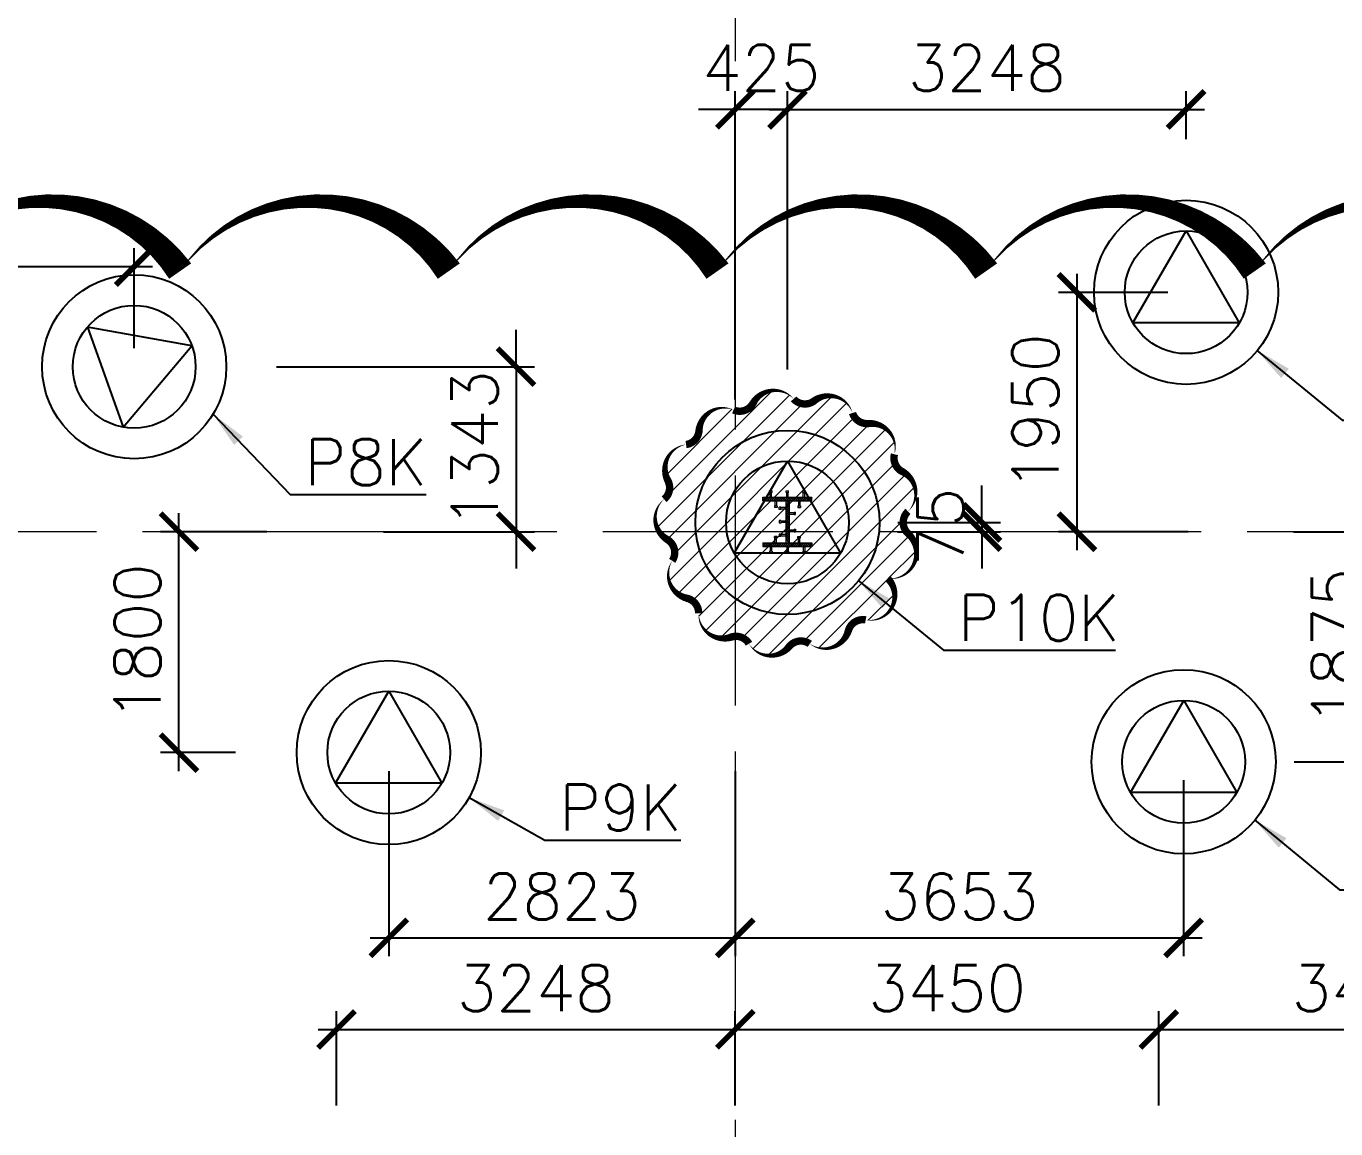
# Model space of a CAD drawing. Header units: millimetres. Extents: x -346728 to 1320345, y -537202 to -385966.
# Drawn here: x 164163 to 174831, y -421532 to -412549 of the extents above; entities that cross this region are included whole.
import ezdxf

# ---------------------------------------------------------------- set-up
doc = ezdxf.new("R2010")
doc.units = ezdxf.units.MM
doc.header["$LTSCALE"] = 100
doc.linetypes.add('X1326_GLB$0$CENTER', pattern=[2, 1.25, -0.25, 0.25, -0.25])
for name, color, linetype, lineweight in [('A-giao thong', 8, 'Continuous', 15), ('KCMANH', 8, 'Continuous', 13), ('KINGPOST', 5, 'Continuous', 20), ('X1326_GLB$0$A-tim', 8, 'X1326_GLB$0$CENTER', 9)]:
    doc.layers.add(name, color=color, linetype=linetype, lineweight=lineweight)
doc.layers.add('CL load', color=1, linetype='Continuous', plot=False)
for name, color, linetype in [('hach', 253, 'Continuous'), ('PILE MARK', 8, 'Continuous'), ('PL', 3, 'Continuous')]:
    doc.layers.add(name, color=color, linetype=linetype)
doc.styles.add('simplex', font='simplex.shx')
doc.dimstyles.new('100', dxfattribs={"dimscale": 150, "dimtxt": 2.5, "dimasz": 2, "dimexe": 1, "dimexo": 1, "dimgap": 1, "dimtad": 1, "dimdec": 0, "dimzin": 0, "dimdsep": 46, "dimtxsty": 'simplex', "dimblk": 'ARCHTICK', "dimcen": 1, "dimdle": 1, "dimclrd": 256, "dimclre": 256, "dimclrt": 6, "dimadec": 0, "dimazin": 0, "dimtfac": 1, "dimtdec": 0, "dimtix": 1, "dimtmove": 2, "dimatfit": 3, "dimfxl": 1, "dimtolj": 1, "dimtzin": 0, "dimarcsym": 0})
pattern_1 = [(45, (188543.33, 11377564.439), (-8.980256121, 8.980256121), []), (135, (188543.33, 11377564.439), (-8.980256121, -8.980256121), [])]

# ---------------------------------------------------------------- blocks, each defined once
blk = doc.blocks.new('_ArchTick')
at = {"color": 0, "linetype": 'ByBlock', "const_width": 0.15}
blk.add_lwpolyline([(-0.5, -0.5), (0.5, 0.5)], dxfattribs=at)
blk = doc.blocks.new('*D325')
at = {"layer": 'CL load', "lineweight": -2, "transparency": 16777216}
for p, q in [((161514, -415432), (161514, -414357)), ((165043, -415173), (165043, -414357)), ((161364, -414507), (165193, -414507))]:
    blk.add_line(p, q, dxfattribs=at)
at = {"layer": 'DEFPOINTS', "color": 0, "transparency": 16777216}
for p in [(165043, -414507), (165043, -415323, 0), (161514, -415582)]:
    blk.add_point(p, dxfattribs=at)
at = {"layer": 'CL load', "lineweight": -2, "transparency": 16777216, "xscale": 300, "yscale": 300, "zscale": 300, "rotation": 180}
blk.add_blockref('_ArchTick', (161514, -414507), dxfattribs=at)
at = {"layer": 'CL load', "lineweight": -2, "transparency": 16777216, "xscale": 300, "yscale": 300, "zscale": 300}
blk.add_blockref('_ArchTick', (165043, -414507), dxfattribs=at)
at = {"layer": 'CL load', "color": 6, "transparency": 16777216, "insert": (163278, -414170), "char_height": 375, "attachment_point": 5, "style": 'simplex'}
blk.add_mtext('\\A1;3529', dxfattribs=at)
blk = doc.blocks.new('*D328')
at = {"layer": 'CL load', "lineweight": -2, "transparency": 16777216}
for p, q in [((168153, -415323), (168153, -415023)), ((166202, -415323), (168303, -415323)), ((168153, -415323), (168153, -416667)), ((167074, -416667), (168303, -416667)), ((168153, -416667), (168153, -416967))]:
    blk.add_line(p, q, dxfattribs=at)
at = {"layer": 'DEFPOINTS', "color": 0, "transparency": 16777216}
for p in [(166052, -415323), (166924, -416667, 0), (168153, -416667)]:
    blk.add_point(p, dxfattribs=at)
at = {"layer": 'CL load', "lineweight": -2, "transparency": 16777216, "xscale": 300, "yscale": 300, "zscale": 300}
for p, rotation in [((168153, -415323), 270), ((168153, -416667), 90)]:
    blk.add_blockref('_ArchTick', p, dxfattribs=dict(at, rotation=rotation))
at = {"layer": 'CL load', "color": 6, "transparency": 16777216, "insert": (167816, -415995), "char_height": 375, "attachment_point": 5, "rotation": 90, "style": 'simplex'}
blk.add_mtext('\\A1;1343', dxfattribs=at)
blk = doc.blocks.new('*D329')
at = {"layer": 'CL load', "lineweight": -2, "transparency": 16777216}
for p, q in [((172721, -414567), (172721, -416817)), ((173461, -414717), (172571, -414717)), ((173627, -416667), (172571, -416667))]:
    blk.add_line(p, q, dxfattribs=at)
at = {"layer": 'DEFPOINTS', "color": 0, "transparency": 16777216}
for p in [(173611, -414717, 0), (172721, -416667), (173777, -416667, 0)]:
    blk.add_point(p, dxfattribs=at)
at = {"layer": 'CL load', "lineweight": -2, "transparency": 16777216, "xscale": 300, "yscale": 300, "zscale": 300}
for p, rotation in [((172721, -414717), 90), ((172721, -416667), 270)]:
    blk.add_blockref('_ArchTick', p, dxfattribs=dict(at, rotation=rotation))
at = {"layer": 'CL load', "color": 6, "transparency": 16777216, "insert": (172383, -415692), "char_height": 375, "attachment_point": 5, "rotation": 90, "style": 'simplex'}
blk.add_mtext('\\A1;1950', dxfattribs=at)
blk = doc.blocks.new('*D330')
at = {"layer": 'CL load', "lineweight": -2, "transparency": 16777216}
for p, q in [((171948, -416592), (171948, -416292)), ((171260, -416667), (172098, -416667)), ((171264, -416592), (172098, -416592)), ((171948, -416592), (171948, -416667)), ((171948, -416667), (171948, -416967))]:
    blk.add_line(p, q, dxfattribs=at)
at = {"layer": 'DEFPOINTS', "color": 0, "transparency": 16777216}
for p in [(171110, -416667, 0), (171114, -416592, 0), (171948, -416667)]:
    blk.add_point(p, dxfattribs=at)
at = {"layer": 'CL load', "lineweight": -2, "transparency": 16777216, "xscale": 300, "yscale": 300, "zscale": 300}
for p, rotation in [((171948, -416592), 270), ((171948, -416667), 90)]:
    blk.add_blockref('_ArchTick', p, dxfattribs=dict(at, rotation=rotation))
at = {"layer": 'CL load', "color": 6, "transparency": 16777216, "insert": (171611, -416629), "char_height": 375, "attachment_point": 5, "rotation": 90, "style": 'simplex'}
blk.add_mtext('\\A1;75', dxfattribs=at)
blk = doc.blocks.new('*D331')
at = {"layer": 'CL load', "lineweight": -2, "transparency": 16777216}
for p, q in [((165407, -418617), (165407, -416517)), ((166123, -416667), (165257, -416667)), ((165869, -418467), (165257, -418467))]:
    blk.add_line(p, q, dxfattribs=at)
at = {"layer": 'DEFPOINTS', "color": 0, "transparency": 16777216}
for p in [(165407, -416667), (166273, -416667), (166019, -418467)]:
    blk.add_point(p, dxfattribs=at)
at = {"layer": 'CL load', "lineweight": -2, "transparency": 16777216, "xscale": 300, "yscale": 300, "zscale": 300}
for p, rotation in [((165407, -416667), 90), ((165407, -418467), 270)]:
    blk.add_blockref('_ArchTick', p, dxfattribs=dict(at, rotation=rotation))
at = {"layer": 'CL load', "color": 6, "transparency": 16777216, "insert": (165069, -417567), "char_height": 375, "attachment_point": 5, "rotation": 90, "style": 'simplex'}
blk.add_mtext('\\A1;1800', dxfattribs=at)
blk = doc.blocks.new('*D332')
at = {"layer": 'CL load', "lineweight": -2, "transparency": 16777216}
for p, q in [((169939, -415590), (169939, -413077)), ((170364, -415345), (170364, -413077)), ((169939, -413227), (169639, -413227)), ((170364, -413227), (169939, -413227)), ((170364, -413227), (170664, -413227))]:
    blk.add_line(p, q, dxfattribs=at)
at = {"layer": 'DEFPOINTS', "color": 0, "transparency": 16777216}
for p in [(169939, -413227), (170364, -415495), (169939, -415740, 0)]:
    blk.add_point(p, dxfattribs=at)
at = {"layer": 'CL load', "lineweight": -2, "transparency": 16777216, "xscale": 300, "yscale": 300, "zscale": 300}
blk.add_blockref('_ArchTick', (169939, -413227), dxfattribs=at)
at = {"layer": 'CL load', "lineweight": -2, "transparency": 16777216, "xscale": 300, "yscale": 300, "zscale": 300, "rotation": 180}
blk.add_blockref('_ArchTick', (170364, -413227), dxfattribs=at)
at = {"layer": 'CL load', "color": 6, "transparency": 16777216, "insert": (170151, -412889), "char_height": 375, "attachment_point": 5, "style": 'simplex'}
blk.add_mtext('\\A1;425', dxfattribs=at)
blk = doc.blocks.new('*D333')
at = {"layer": 'CL load', "lineweight": -2, "transparency": 16777216}
for p, q in [((170364, -415345), (170364, -413077)), ((173611, -413470), (173611, -413077)), ((170214, -413227), (173761, -413227))]:
    blk.add_line(p, q, dxfattribs=at)
at = {"layer": 'DEFPOINTS', "color": 0, "transparency": 16777216}
for p in [(173611, -413227), (173611, -413620), (170364, -415495)]:
    blk.add_point(p, dxfattribs=at)
at = {"layer": 'CL load', "lineweight": -2, "transparency": 16777216, "xscale": 300, "yscale": 300, "zscale": 300, "rotation": 180}
blk.add_blockref('_ArchTick', (170364, -413227), dxfattribs=at)
at = {"layer": 'CL load', "lineweight": -2, "transparency": 16777216, "xscale": 300, "yscale": 300, "zscale": 300}
blk.add_blockref('_ArchTick', (173611, -413227), dxfattribs=at)
at = {"layer": 'CL load', "color": 6, "transparency": 16777216, "insert": (171987, -412889), "char_height": 375, "attachment_point": 5, "style": 'simplex'}
blk.add_mtext('\\A1;3248', dxfattribs=at)
blk = doc.blocks.new('*D336')
at = {"layer": 'CL load', "lineweight": -2, "transparency": 16777216}
for p, q in [((175162, -418692), (175162, -416517)), ((174485, -416667), (175312, -416667)), ((174491, -418542), (175312, -418542))]:
    blk.add_line(p, q, dxfattribs=at)
at = {"layer": 'DEFPOINTS', "color": 0, "transparency": 16777216}
for p in [(174335, -416667), (175162, -416667), (174341, -418542, 0)]:
    blk.add_point(p, dxfattribs=at)
at = {"layer": 'CL load', "lineweight": -2, "transparency": 16777216, "xscale": 300, "yscale": 300, "zscale": 300}
for p, rotation in [((175162, -416667), 90), ((175162, -418542), 270)]:
    blk.add_blockref('_ArchTick', p, dxfattribs=dict(at, rotation=rotation))
at = {"layer": 'CL load', "color": 6, "transparency": 16777216, "insert": (174824, -417604), "char_height": 375, "attachment_point": 5, "rotation": 90, "style": 'simplex'}
blk.add_mtext('\\A1;1875', dxfattribs=at)
blk = doc.blocks.new('*D364')
at = {"layer": 'CL load', "lineweight": -2, "transparency": 16777216}
for p, q in [((173389, -421341), (173389, -420572)), ((176839, -421341), (176839, -420572)), ((173239, -420722), (176989, -420722))]:
    blk.add_line(p, q, dxfattribs=at)
at = {"layer": 'DEFPOINTS', "color": 0, "transparency": 16777216}
for p in [(176839, -420722), (173389, -421491, 0), (176839, -421491, 0)]:
    blk.add_point(p, dxfattribs=at)
at = {"layer": 'CL load', "lineweight": -2, "transparency": 16777216, "xscale": 300, "yscale": 300, "zscale": 300, "rotation": 180}
blk.add_blockref('_ArchTick', (173389, -420722), dxfattribs=at)
at = {"layer": 'CL load', "lineweight": -2, "transparency": 16777216, "xscale": 300, "yscale": 300, "zscale": 300}
blk.add_blockref('_ArchTick', (176839, -420722), dxfattribs=at)
at = {"layer": 'CL load', "color": 6, "transparency": 16777216, "insert": (175114, -420385), "char_height": 375, "attachment_point": 5, "style": 'simplex'}
blk.add_mtext('\\A1;3450', dxfattribs=at)
blk = doc.blocks.new('*D366')
at = {"layer": 'CL load', "lineweight": -2, "transparency": 16777216}
for p, q in [((167116, -418617), (167116, -420126)), ((169939, -418617), (169939, -420126)), ((166966, -419976), (170089, -419976))]:
    blk.add_line(p, q, dxfattribs=at)
at = {"layer": 'DEFPOINTS', "color": 0, "transparency": 16777216}
for p in [(167116, -418467, 0), (169939, -418467, 0), (169939, -419976)]:
    blk.add_point(p, dxfattribs=at)
at = {"layer": 'CL load', "lineweight": -2, "transparency": 16777216, "xscale": 300, "yscale": 300, "zscale": 300, "rotation": 180}
blk.add_blockref('_ArchTick', (167116, -419976), dxfattribs=at)
at = {"layer": 'CL load', "lineweight": -2, "transparency": 16777216, "xscale": 300, "yscale": 300, "zscale": 300}
blk.add_blockref('_ArchTick', (169939, -419976), dxfattribs=at)
at = {"layer": 'CL load', "color": 6, "transparency": 16777216, "insert": (168527, -419638), "char_height": 375, "attachment_point": 5, "style": 'simplex'}
blk.add_mtext('\\A1;2823', dxfattribs=at)
blk = doc.blocks.new('*D367')
at = {"layer": 'CL load', "lineweight": -2, "transparency": 16777216}
for p, q in [((169939, -418617), (169939, -420126)), ((173591, -418692), (173591, -420126)), ((169789, -419976), (173741, -419976))]:
    blk.add_line(p, q, dxfattribs=at)
at = {"layer": 'DEFPOINTS', "color": 0, "transparency": 16777216}
for p in [(169939, -418467, 0), (173591, -418542, 0), (173591, -419976)]:
    blk.add_point(p, dxfattribs=at)
at = {"layer": 'CL load', "lineweight": -2, "transparency": 16777216, "xscale": 300, "yscale": 300, "zscale": 300, "rotation": 180}
blk.add_blockref('_ArchTick', (169939, -419976), dxfattribs=at)
at = {"layer": 'CL load', "lineweight": -2, "transparency": 16777216, "xscale": 300, "yscale": 300, "zscale": 300}
blk.add_blockref('_ArchTick', (173591, -419976), dxfattribs=at)
at = {"layer": 'CL load', "color": 6, "transparency": 16777216, "insert": (171765, -419638), "char_height": 375, "attachment_point": 5, "style": 'simplex'}
blk.add_mtext('\\A1;3653', dxfattribs=at)
blk = doc.blocks.new('*D368')
at = {"layer": 'CL load', "lineweight": -2, "transparency": 16777216}
for p, q in [((166691, -421341), (166691, -420572)), ((169939, -421341), (169939, -420572)), ((166541, -420722), (170089, -420722))]:
    blk.add_line(p, q, dxfattribs=at)
at = {"layer": 'DEFPOINTS', "color": 0, "transparency": 16777216}
for p in [(169939, -420722), (166691, -421491, 0), (169939, -421491, 0)]:
    blk.add_point(p, dxfattribs=at)
at = {"layer": 'CL load', "lineweight": -2, "transparency": 16777216, "xscale": 300, "yscale": 300, "zscale": 300, "rotation": 180}
blk.add_blockref('_ArchTick', (166691, -420722), dxfattribs=at)
at = {"layer": 'CL load', "lineweight": -2, "transparency": 16777216, "xscale": 300, "yscale": 300, "zscale": 300}
blk.add_blockref('_ArchTick', (169939, -420722), dxfattribs=at)
at = {"layer": 'CL load', "color": 6, "transparency": 16777216, "insert": (168315, -420385), "char_height": 375, "attachment_point": 5, "style": 'simplex'}
blk.add_mtext('\\A1;3248', dxfattribs=at)
blk = doc.blocks.new('*D369')
at = {"layer": 'CL load', "lineweight": -2, "transparency": 16777216}
for p, q in [((169939, -421282), (169939, -420572)), ((173389, -421341), (173389, -420572)), ((169789, -420722), (173539, -420722))]:
    blk.add_line(p, q, dxfattribs=at)
at = {"layer": 'DEFPOINTS', "color": 0, "transparency": 16777216}
for p in [(173389, -420722), (169939, -421432), (173389, -421491, 0)]:
    blk.add_point(p, dxfattribs=at)
at = {"layer": 'CL load', "lineweight": -2, "transparency": 16777216, "xscale": 300, "yscale": 300, "zscale": 300, "rotation": 180}
blk.add_blockref('_ArchTick', (169939, -420722), dxfattribs=at)
at = {"layer": 'CL load', "lineweight": -2, "transparency": 16777216, "xscale": 300, "yscale": 300, "zscale": 300}
blk.add_blockref('_ArchTick', (173389, -420722), dxfattribs=at)
at = {"layer": 'CL load', "color": 6, "transparency": 16777216, "insert": (171664, -420385), "char_height": 375, "attachment_point": 5, "style": 'simplex'}
blk.add_mtext('\\A1;3450', dxfattribs=at)
blk = doc.blocks.new('LVL-KHUNGTEN')
blk.add_lwpolyline([(61072.9, 41092.8), (119123.5, 41092.8), (119123.5, 61.9), (61072.9, 61.9)], close=True)
blk = doc.blocks.new('KP50 TOI SAN L1')
at = {"ltscale": 0.1}
h = blk.add_hatch(color=3, dxfattribs=at)
h.dxf.hatch_style = 1
h.paths.add_polyline_path([(14, 171), (-14, 171), (-14, 142)])
h.paths.add_polyline_path([(-14, -142), (-14, -171), (14, -171)])
at = {"layer": 'KCMANH', "linetype": 'ByBlock'}
h = blk.add_hatch(dxfattribs=at)
h.set_pattern_fill('ANSI37', color=3, scale=4, style=0)
h.set_pattern_definition(pattern_1)
h.paths.add_polyline_path([(-200, 200), (-200, 171), (200, 171), (200, 200)])
h = blk.add_hatch(dxfattribs=at)
h.set_pattern_fill('ANSI37', color=3, scale=4, style=0)
h.set_pattern_definition([(45, (188728.93, 11377564.439), (-8.980256121, 8.980256121), []), (135, (188728.93, 11377564.439), (-8.980256121, -8.980256121), [])])
h.paths.add_polyline_path([(14, 171), (-14, 142), (-14, -142), (14, -171)])
h = blk.add_hatch(dxfattribs=at)
h.set_pattern_fill('ANSI37', color=3, scale=4, style=0)
h.set_pattern_definition(pattern_1)
h.paths.add_polyline_path([(-200, -171), (-200, -200), (200, -200), (200, -171)])
for p, q in [((-125, 253), (-146, 253)), ((-146, 240), (-146, 253)), ((-125, 240), (-146, 240)), ((-142, 200), (-142, 240)), ((-129, 200), (-129, 240)), ((-125, 240), (-125, 253)), ((-10, 253), (10, 253)), ((-10, 240), (-10, 253)), ((-10, 240), (10, 240)), ((-6, 200), (-6, 240)), ((6, 200), (6, 240)), ((10, 240), (10, 253)), ((125, 253), (146, 253)), ((125, 240), (125, 253)), ((125, 240), (146, 240)), ((129, 200), (129, 240)), ((142, 200), (142, 240)), ((146, 240), (146, 253)), ((-85, 131), (-106, 131)), ((-106, 131), (-106, 118)), ((-85, 118), (-106, 118)), ((-102, 171), (-102, 131)), ((-89, 171), (-89, 131)), ((-85, 131), (-85, 118)), ((-67, 100), (-67, 120)), ((-54, 120), (-67, 120)), ((-54, 100), (-54, 120)), ((-14, 116), (-54, 116)), ((85, 131), (106, 131)), ((85, 131), (85, 118)), ((85, 118), (106, 118)), ((89, 171), (89, 131)), ((102, 171), (102, 131)), ((106, 131), (106, 118)), ((-54, 100), (-67, 100)), ((-67, 10), (-67, -10)), ((-54, 10), (-67, 10)), ((-14, 104), (-54, 104)), ((-54, 10), (-54, -10)), ((-14, 6), (-54, 6)), ((14, 76), (54, 76)), ((14, 64), (54, 64)), ((54, 60), (54, 80)), ((54, 80), (67, 80)), ((54, 60), (67, 60)), ((67, 60), (67, 80)), ((-54, -10), (-67, -10)), ((-67, -100), (-67, -120)), ((-54, -100), (-67, -100)), ((-14, -6), (-54, -6)), ((-54, -100), (-54, -120)), ((-14, -104), (-54, -104)), ((14, -64), (54, -64)), ((14, -76), (54, -76)), ((54, -60), (54, -80)), ((54, -60), (67, -60)), ((54, -80), (67, -80)), ((67, -60), (67, -80)), ((-142, -200), (-142, -240)), ((-129, -200), (-129, -240)), ((-85, -118), (-106, -118)), ((-106, -131), (-106, -118)), ((-85, -131), (-106, -131)), ((-102, -171), (-102, -131)), ((-89, -171), (-89, -131)), ((-85, -131), (-85, -118)), ((-54, -120), (-67, -120)), ((-14, -116), (-54, -116)), ((-6, -200), (-6, -240)), ((6, -200), (6, -240)), ((85, -118), (106, -118)), ((85, -131), (85, -118)), ((85, -131), (106, -131)), ((89, -171), (89, -131)), ((102, -171), (102, -131)), ((106, -131), (106, -118)), ((129, -200), (129, -240)), ((142, -200), (142, -240)), ((-125, -240), (-146, -240)), ((-146, -240), (-146, -253)), ((-125, -253), (-146, -253)), ((-125, -240), (-125, -253)), ((-10, -240), (10, -240)), ((-10, -240), (-10, -253)), ((-10, -253), (10, -253)), ((10, -240), (10, -253)), ((125, -240), (146, -240)), ((125, -240), (125, -253)), ((125, -253), (146, -253)), ((146, -240), (146, -253))]:
    blk.add_line(p, q, dxfattribs=at)
at = {"layer": 'KCMANH', "color": 3, "linetype": 'ByBlock'}
blk.add_line((-200, 200), (200, 200), dxfattribs=at)
at = {"layer": 'KINGPOST', "color": 3, "linetype": 'ByBlock'}
for p, q in [((-200, 171), (-200, 200)), ((-200, 171), (200, 171)), ((-14, 171), (-14, -171)), ((-14, 142), (14, 171)), ((14, 171), (14, -171)), ((200, 171), (200, 200)), ((-200, -171), (200, -171)), ((-200, -171), (-200, -200)), ((-200, -200), (200, -200)), ((-14, -142), (14, -171)), ((200, -171), (200, -200))]:
    blk.add_line(p, q, dxfattribs=at)
at = {"layer": 'KINGPOST', "color": 6, "linetype": 'ByBlock'}
blk.add_lwpolyline([(-14, 0), (14, 0)], dxfattribs=at)
blk = doc.blocks.new('B1 Kingpost Layout Plan1')
at = {"layer": 'KCMANH', "linetype": 'ByBlock'}
blk.add_blockref('KP50 TOI SAN L1', (20000, -1821, 0), dxfattribs=at)

msp = doc.modelspace()

# ---------------------------------------------------------------- hatches: boundary and pattern name
at = {"ltscale": 0.1}
h = msp.add_hatch(color=3, dxfattribs=at)
h.dxf.hatch_style = 1
h.paths.add_polyline_path([(170378, -416420.4), (170349.2, -416420.4), (170349.2, -416449.2)])
h.paths.add_polyline_path([(170349.2, -416734), (170349.2, -416762.8), (170378, -416762.8)])
at = {"layer": 'A-giao thong', "transparency": 33554572}
h = msp.add_hatch(dxfattribs=at)
h.set_pattern_fill('ANSI31', color=256, scale=1000)
h.set_pattern_definition([(45, (132014.65, -513848.21), (-88.38835, 88.38835), [])])
edge = h.paths.add_edge_path()
edge.add_arc((171208.7, -416355.9), 200.1, 313.189, 423.189)
edge.add_arc((171354.5, -416067.4), 123.2, 165.32463, 243.189, ccw=False)
edge.add_arc((171041.6, -415985.4), 200.3, 345.32463, 455.32463)
edge.add_arc((171011.6, -415663.3), 123.2, 197.45235, 275.32463, ccw=False)
edge.add_arc((170703, -415760.3), 200.2, 17.45235, 127.45235)
edge.add_arc((170506.3, -415503.5), 123.2, 221.33742, 307.45235, ccw=False)
edge.add_arc((170261.3, -415719.1), 203.2, 41.33742, 151.33742)
edge.add_arc((169974.9, -415562.5), 123.2, 245.97207, 331.33742, ccw=False)
edge.add_arc((169843.2, -415858), 200.3, 65.97207, 175.97207)
edge.add_arc((169520.6, -415835.2), 123.2, 278.09941, 355.97207, ccw=False)
edge.add_arc((169566.2, -416155.5), 200.3, 98.09941, 208.09941)
edge.add_arc((169280.8, -416307.9), 123.2, -50.51419, 28.09941, ccw=False)
edge.add_arc((169486.7, -416557.8), 200.7, 129.48581, 239.48581)
edge.add_arc((169322.3, -416836.8), 123.2, -33.38585, 59.48581, ccw=False)
edge.add_arc((169592.2, -417014.7), 200.1, 146.61415, 256.61415)
edge.add_arc((169517.4, -417329.2), 123.2, -1.25134, 76.61415, ccw=False)
edge.add_arc((169840.8, -417336.3), 200.3, 178.74866, 288.74866)
edge.add_arc((169944.8, -417642.6), 123.2, 30.87684, 108.74866, ccw=False)
edge.add_arc((170222.4, -417476.6), 200.2, 210.87684, 320.87684)
edge.add_arc((170473.3, -417680.7), 123.2, 54.01227, 140.87684, ccw=False)
edge.add_arc((170665, -417416.7), 203.1, 234.01227, 344.01227)
edge.add_arc((170978.7, -417506.6), 123.2, 79.39644, 164.01227, ccw=False)
edge.add_arc((171038.2, -417188.6), 200.3, 259.39644, 404.1286)
edge.add_arc((171203.1, -416838.3), 212, 264.27964, 407.39823)
edge.add_arc((171430, -416591.6), 123.2, 133.189, 227.39823, ccw=False)
at = {"layer": 'hach'}
h = msp.add_hatch(dxfattribs=at)
h.set_pattern_fill('ANSI31', color=256, scale=70)
h.set_pattern_definition([(45, (121918.56, -508591.22), (-157.15448, 157.15448), [])])
h.paths.add_polyline_path([(142200.7, -410142.2), (128621.2, -428107.5), (155914.1, -501359), (162214.1, -503970.9), (238136.4, -469396.6), (242695.2, -462329.4), (242687.2, -415142.7), (237685.1, -410142.2)])
h.paths.add_polyline_path([(142797.9, -411342.2), (129975.7, -428305.7), (156856.2, -500450.6), (162191.6, -502662.6), (237318.8, -468450.4), (241495.1, -461976.1), (241487, -415639.4), (237188.2, -411342.2)], flags=16)
h = msp.add_hatch(dxfattribs=at)
h.set_pattern_fill('AR-CONC', color=256, scale=4)
h.set_pattern_definition([(50, (121918.56, -508591.2), (728.7387, -63.7563), [76.2, -838.2]), (355, (121918.56, -508591.2), (-140.9737, 764.2274), [60.96, -670.5623]), (100.45144, (121979.3, -508596.54), (587.765, 700.471), [64.76, -712.361]), (46.1842, (121918.6, -508388), (1084.316, -168.1693), [114.3, -1257.3]), (96.63556, (122008.9, -508402), (949.6165, 989.7045), [97.14, -1068.5424]), (351.18415, (121918.6, -508388), (949.6165, 989.7045), [91.44, -1005.839]), (21, (122020.16, -508438.8), (606.4576, -409.0608), [76.2, -838.2]), (326, (122020.16, -508438.8), (247.208, 736.752), [60.96, -670.56]), (71.45144, (122070.7, -508472.9), (853.6657, 327.691), [64.76, -712.3598]), (37.5, (121918.56, -508591.22), (12.3544, 338.22016), [0, -662.432, 0, -680.72, 0, -673.1]), (7.5, (121918.56, -508591.22), (267.27865, 400.7223), [0, -388.112, 0, -647.192, 0, -256.54]), (327.5, (121692, -508591.22), (542.3624, -22.91498), [0, -254, 0, -792.48, 0, -1051.56]), (317.5, (121590.4, -508591.2), (592.5167, 101.706), [0, -330.2, 0, -526.288, 0, -746.76])])
h.paths.add_polyline_path([(142200.7, -410142.2), (128621.2, -428107.5), (155914.1, -501359), (162214.1, -503970.9), (238136.4, -469396.6), (242695.2, -462329.4), (242687.2, -415142.7), (237685.1, -410142.2)])
h.paths.add_polyline_path([(142797.9, -411342.2), (129975.7, -428305.7), (156856.2, -500450.6), (162191.6, -502662.6), (237318.8, -468450.4), (241495.1, -461976.1), (241487, -415639.4), (237188.2, -411342.2)], flags=16)

# ---------------------------------------------------------------- linework, layer by layer
at = {"elevation": -1404.9}
msp.add_lwpolyline([(163228.3, -414544, 0, 218.9, -0.5205671), (165416.8, -414544, 0, 218.9, -0.5205671), (167605.3, -414544, 0, 218.9, -0.5205671), (169793.8, -414544, 0, 218.9, -0.5205671), (171982.3, -414544, 0, 218.9, -0.5205671), (174170.8, -414544, 0, 218.9, -0.5205671), (176359.4, -414544, 0, 218.9, -0.5205671), (178547.9, -414544, 0, 218.9, -0.5205671), (180736.4, -414544, 0, 218.9, -0.5205671), (182924.9, -414544, 0, 218.9, -0.5205671), (185113.4, -414544, 0, 218.9, -0.5205671)], format="xyseb", dxfattribs=at)
at = {"color": 5, "elevation": -2718.3}
msp.add_lwpolyline([(171345.7, -416501.8, 0, 60, 0.5205671), (171299, -416177.3, 60, 60, -0.3534527), (171235.4, -416036.2, 0, 60, 0.5205671), (171023, -415785.9, 60, 60, -0.3534915), (170894, -415700.2, 0, 60, 0.5205671), (170581.2, -415601.3, 60, 60, -0.3944899), (170413.9, -415584.9, 0, 60, 0.520567), (170083, -415621.6, 60, 60, -0.3907151), (169924.8, -415675, 0, 60, 0.520567), (169643.5, -415843.9, 60, 60, -0.3534934), (169537.9, -415957.2, 0, 60, 0.5205671), (169389.4, -416249.9, 60, 60, -0.3571345), (169359.1, -416403, 0, 60, 0.520567), (169384.8, -416730.7, 60, 60, -0.4289707), (169425.1, -416904.6, 0, 60, 0.520567), (169545.9, -417209.4, 60, 60, -0.3534582), (169640.5, -417331.9, 0, 60, 0.520567), (169905.2, -417526, 60, 60, -0.3534893), (170050.5, -417579.4, 0, 60, 0.5205671), (170377.7, -417603, 60, 60, -0.3982747), (170545.7, -417581, 0, 60, 0.520567), (170860.3, -417472.6, 60, 60, -0.3869502), (171001.4, -417385.5, 0, 60, 0.7314349), (171182, -417049.2, 0, 60, 0.7206829), (171346.6, -416682.2, 60, 60, -0.4358983)], format="xyseb", close=True, dxfattribs=at)
at = {"layer": 'PL', "elevation": -1404.9}
for points in [[(173611.2, -414216.6), (174044.2, -414966.6), (173178.2, -414966.6)], [(173611.2, -414216.6), (174044.2, -414966.6), (173178.2, -414966.6)], [(164660.9, -415000.3), (164953.8, -415815.2), (165513.1, -415154.1)], [(164660.9, -415000.3), (164953.8, -415815.2), (165513.1, -415154.1)], [(170363.6, -416091.6), (170796.6, -416841.6), (169930.6, -416841.6)], [(170363.6, -416091.6), (170796.6, -416841.6), (169930.6, -416841.6)], [(167116, -417966.6), (167549, -418716.6), (166683, -418716.6)], [(167116, -417966.6), (167549, -418716.6), (166683, -418716.6)], [(173591.4, -418041.6), (174024.4, -418791.6), (173158.3, -418791.6)], [(173591.4, -418041.6), (174024.4, -418791.6), (173158.3, -418791.6)]]:
    msp.add_lwpolyline(points, close=True, dxfattribs=at)
at = {"layer": 'PL'}
for centre, radius in [((173611.2, -414716.6, -1404.9), 750), ((173611.2, -414716.6, -1404.9), 750), ((173611.2, -414716.6, -1404.9), 500), ((173611.2, -414716.6, -1404.9), 500), ((165042.6, -415323.2, -1404.9), 750), ((165042.6, -415323.2, -1404.9), 750), ((165042.6, -415323.2, -1404.9), 500), ((165042.6, -415323.2, -1404.9), 500), ((170363.6, -416591.6, -1404.9), 750), ((170363.6, -416591.6, -1404.9), 750), ((170363.6, -416591.6, -1404.9), 500), ((170363.6, -416591.6, -1404.9), 500), ((167116, -418466.6, -1404.9), 750), ((167116, -418466.6, -1404.9), 750), ((173591.4, -418541.6, -1404.9), 750), ((173591.4, -418541.6, -1404.9), 750), ((167116, -418466.6, -1404.9), 500), ((167116, -418466.6, -1404.9), 500), ((173591.4, -418541.6, -1404.9), 500), ((173591.4, -418541.6, -1404.9), 500)]:
    msp.add_circle(centre, radius, dxfattribs=at)
at = {"layer": 'X1326_GLB$0$A-tim', "ltscale": 15}
for p, q in [((169938.6, -398208.6, -1404.9), (169938.6, -512162.7, -1404.9)), ((120859.5, -416666.6, -1404.9), (255546, -416666.6, -1404.9))]:
    msp.add_line(p, q, dxfattribs=at)

# ---------------------------------------------------------------- block references
at = {"extrusion": (0.00597, -2.28885e-18, 0.999982), "xscale": 3.385207865094198, "yscale": 3.385207865094198, "zscale": 3.385207865094198}
msp.add_blockref('LVL-KHUNGTEN', (-107243.5, -525073.6, -287.1), dxfattribs=at)
msp.add_blockref('B1 Kingpost Layout Plan1', (150363.7, -414766, -1404.9))

# ---------------------------------------------------------------- texts
at = {"layer": 'PILE MARK', "color": 4, "style": 'simplex'}
for s, p in [('P8K', (166431.9, -416287.5, -1404.9)), ('P10K', (171753, -417555.9, -1404.9)), ('P9K', (168505.4, -419101.7, -1404.9))]:
    msp.add_text(s, height=375, dxfattribs=at).set_placement(p)

# ---------------------------------------------------------------- dimensions: what is measured, and where the dimension line sits
at = {"layer": 'CL load'}
for base, p1, p2, picture, middle in [((169938.6, -413226.8, -1404.9), (170363.6, -415494.6, -1404.9), (169938.6, -415740, -1404.9), '*D332', (170151.1, -412889.3, -1404.9)), ((173611.2, -413226.8, -1404.9), (170363.6, -415494.6, -1404.9), (173611.2, -413619.6, -1404.9), '*D333', (171987.4, -412889.3, -1404.9)), ((165042.6, -414507.5, -1404.9), (161513.6, -415582.1, -1404.9), (165042.6, -415323.2, -1404.9), '*D325', (163278.1, -414170, -1404.9)), ((169938.6, -419975.7, -1404.9), (167116, -418466.6, -1404.9), (169938.6, -418466.6, -1404.9), '*D366', (168527.3, -419638.2, -1404.9)), ((173591.4, -419975.7, -1404.9), (169938.6, -418466.6, -1404.9), (173591.4, -418541.6, -1404.9), '*D367', (171765, -419638.2, -1404.9)), ((169938.6, -420722.1, -1404.9), (166691, -421491.4, -1404.9), (169938.6, -421491.4, -1404.9), '*D368', (168314.8, -420384.6, -1404.9)), ((173388.6, -420722.1, -1404.9), (169938.6, -421431.8, -1404.9), (173388.6, -421491.4, -1404.9), '*D369', (171663.6, -420384.6, -1404.9)), ((176838.6, -420722.1, -1404.9), (173388.6, -421491.4, -1404.9), (176838.6, -421491.4, -1404.9), '*D364', (175113.6, -420384.6, -1404.9))]:
    dim = msp.add_linear_dim(base=base, p1=p1, p2=p2, dimstyle='100', dxfattribs=at)
    dim.commit()
    dim.dimension.update_dxf_attribs({"geometry": picture, "text_midpoint": middle})
for base, p1, p2, picture, middle in [((172720.8, -416666.6, -1404.9), (173611.2, -414716.6, -1404.9), (173776.7, -416666.6, -1404.9), '*D329', (172383.3, -415691.6, -1404.9)), ((168153.4, -416666.6, -1404.9), (166052.1, -415323.2, -1404.9), (166923.9, -416666.6, -1404.9), '*D328', (167815.9, -415994.9, -1404.9)), ((171948.4, -416666.6, -1404.9), (171113.6, -416591.6, -1404.9), (171109.9, -416666.6, -1404.9), '*D330', (171610.9, -416629.1, -1404.9)), ((165406.9, -416666.6, -1404.9), (166019.1, -418466.6, -1404.9), (166272.8, -416666.6, -1404.9), '*D331', (165069.4, -417566.6, -1404.9)), ((175161.6, -416666.6, -1404.9), (174341.4, -418541.6, -1404.9), (174334.8, -416666.6, -1404.9), '*D336', (174824.1, -417604.1, -1404.9))]:
    dim = msp.add_linear_dim(base=base, p1=p1, p2=p2, angle=90, dimstyle='100', dxfattribs=at)
    dim.commit()
    dim.dimension.update_dxf_attribs({"geometry": picture, "text_midpoint": middle})

# ---------------------------------------------------------------- leaders
at = {"layer": 'PILE MARK'}
for points in [[(174185, -415187.2, -1404.9), (174881.5, -415758.5, -1404.9), (176282.4, -415758.5, -1404.9)], [(165685.1, -415710.1, -1404.9), (166312.8, -416365.1, -1404.9), (167421.6, -416365.1, -1404.9)], [(170937.4, -417062.2, -1404.9), (171633.9, -417633.5, -1404.9), (173034.8, -417633.5, -1404.9)], [(167770.1, -418833.6, -1404.9), (168386.3, -419179.3, -1404.9), (169495, -419179.3, -1404.9)], [(174165.2, -419012.2, -1404.9), (174861.6, -419583.5, -1404.9), (176262.5, -419583.5, -1404.9)]]:
    msp.add_leader(points, dimstyle='100', override={"dimgap": 1, "dimtad": 0}, dxfattribs=at)

doc.saveas('drawing.dxf')
